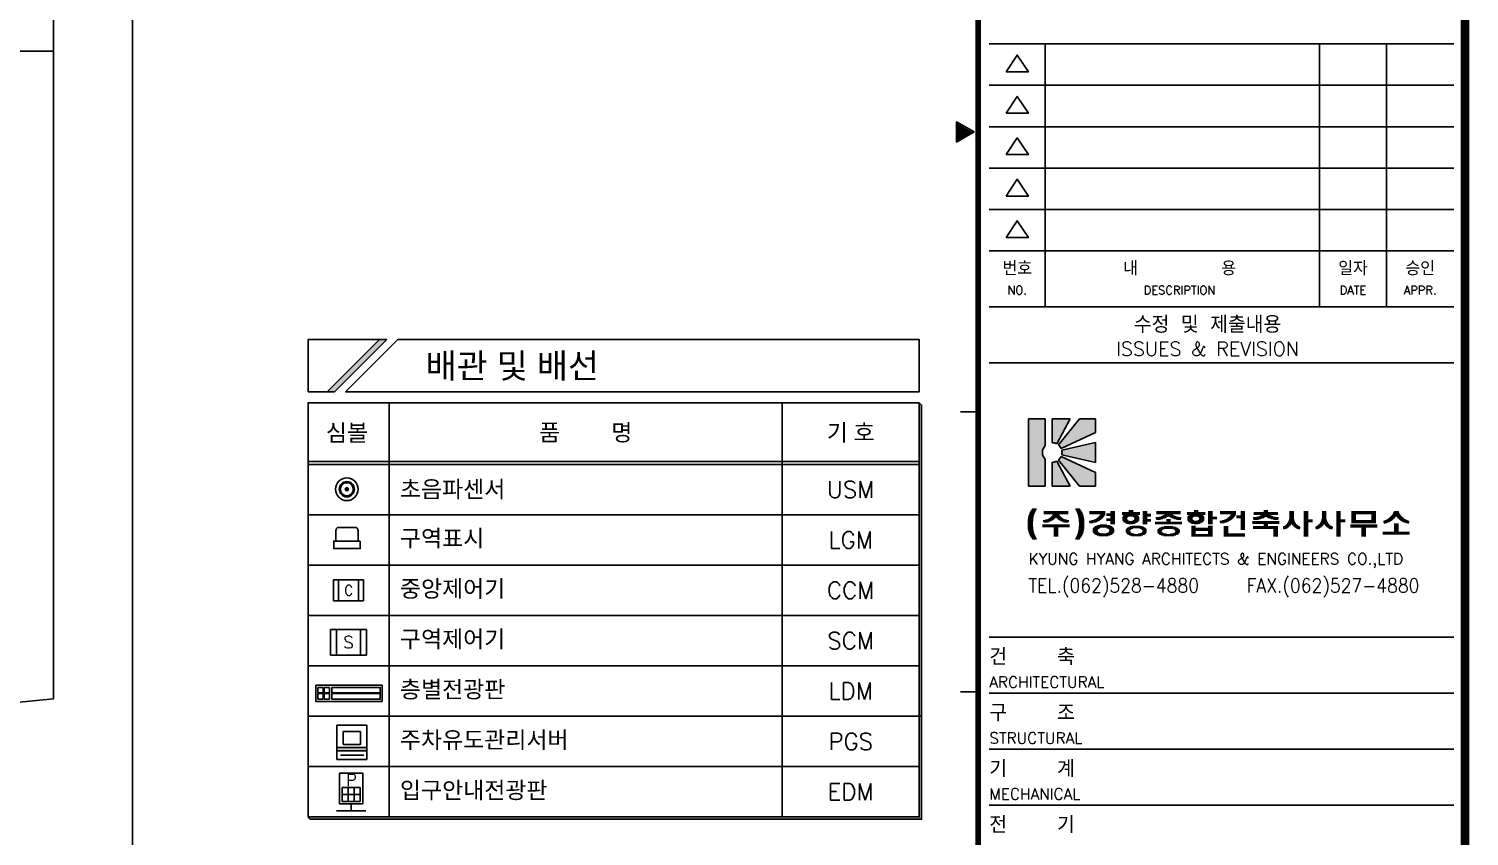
# Model space of a CAD drawing. Header units: millimetres. Extents: x 116443 to 620443, y -399357 to -63957.
# Drawn here: x 452074 to 606493, y -310879 to -224350 of the extents above; entities that cross this region are included whole.
import ezdxf
from ezdxf.enums import TextEntityAlignment as Align

# ---------------------------------------------------------------- set-up
doc = ezdxf.new("R2010")
doc.units = ezdxf.units.MM
doc.header["$LTSCALE"] = 600
for name, color, linetype in [('2-주차안내등', 2, 'Continuous'), ('FORM', 7, 'Continuous'), ('text', 7, 'Continuous'), ('z', 8, 'Continuous'), ('유도관제-TEXT', 7, 'Continuous'), ('유도관제-공간표시등', 2, 'Continuous'), ('유도관제-구역제어장치', 2, 'Continuous'), ('주차-TEXT', 7, 'Continuous')]:
    doc.layers.add(name, color=color, linetype=linetype)
doc.styles.add('GHS', font='romans.shx', dxfattribs={"bigfont": 'ghs.shx'})
doc.styles.add('HGTXT', font='romans.shx', dxfattribs={"bigfont": 'whgtxt.shx'})
doc.styles.add('HSH', font='romans', dxfattribs={"bigfont": 'HTXT.SHX'})
doc.styles.add('굴림', font='')
doc.styles.add('맑은고딕', font='')
doc.styles.get('굴림').set_extended_font_data('Gulim', bold=True)
doc.styles.get('맑은고딕').set_extended_font_data('Malgun Gothic')

# ---------------------------------------------------------------- blocks, each defined once
blk = doc.blocks.new('*X1')
at = {"color": 0}
for p, q in [((652.49, 195.6), (653.26, 195.6)), ((652.56, 195.7), (653.31, 195.7)), ((652.64, 195.8), (653.38, 195.8)), ((652.73, 195.9), (653.45, 195.9)), ((660.4, 195.9), (661.11, 195.9)), ((660.47, 195.8), (661.2, 195.8)), ((660.53, 195.7), (661.28, 195.7)), ((660.58, 195.6), (661.35, 195.6)), ((669.95, 195.6), (670.7, 195.6)), ((681.58, 195.6), (682.33, 195.6)), ((694.05, 195.6), (694.8, 195.6)), ((651.86, 193.4), (652.8, 193.4)), ((651.86, 193.3), (652.8, 193.3)), ((651.86, 193.2), (652.8, 193.2)), ((651.86, 193.1), (652.8, 193.1)), ((651.87, 193.6), (652.8, 193.6)), ((651.87, 193.5), (652.8, 193.5)), ((651.88, 193.7), (652.81, 193.7)), ((651.89, 193.8), (652.81, 193.8)), ((651.9, 193.9), (652.82, 193.9)), ((651.91, 194), (652.83, 194)), ((651.93, 194.1), (652.84, 194.1)), ((651.95, 194.2), (652.85, 194.2)), ((651.96, 194.3), (652.86, 194.3)), ((651.98, 194.4), (652.87, 194.4)), ((652.01, 194.5), (652.89, 194.5)), ((652.03, 194.6), (652.91, 194.6)), ((652.06, 194.7), (652.93, 194.7)), ((652.1, 194.8), (652.96, 194.8)), ((652.13, 194.9), (652.99, 194.9)), ((652.17, 195), (653.02, 195)), ((652.22, 195.1), (653.05, 195.1)), ((652.27, 195.2), (653.09, 195.2)), ((652.32, 195.3), (653.13, 195.3)), ((652.37, 195.4), (653.17, 195.4)), ((652.43, 195.5), (653.21, 195.5)), ((654.65, 193.8), (655.94, 193.8)), ((654.69, 193.7), (655.69, 193.7)), ((654.74, 193.6), (655.34, 193.6)), ((654.77, 195.4), (659.08, 195.4)), ((654.77, 195.3), (659.08, 195.3)), ((654.77, 195.2), (659.08, 195.2)), ((654.77, 195.1), (659.08, 195.1)), ((655.07, 193.9), (656.14, 193.9)), ((655.4, 194), (656.31, 194)), ((655.61, 194.1), (656.46, 194.1)), ((655.78, 194.2), (656.59, 194.2)), ((655.91, 194.3), (656.7, 194.3)), ((656.03, 194.4), (656.81, 194.4)), ((656.13, 194.5), (656.91, 194.5)), ((656.21, 194.6), (657.63, 194.6)), ((656.29, 194.7), (657.55, 194.7)), ((656.36, 194.8), (657.49, 194.8)), ((656.41, 194.9), (657.43, 194.9)), ((656.47, 195), (657.38, 195)), ((656.94, 194.5), (657.72, 194.5)), ((657.03, 194.4), (657.81, 194.4)), ((657.14, 194.3), (657.93, 194.3)), ((657.26, 194.2), (658.07, 194.2)), ((657.39, 194.1), (658.23, 194.1)), ((657.54, 194), (658.44, 194)), ((657.7, 193.9), (658.78, 193.9)), ((657.91, 193.8), (659.19, 193.8)), ((658.15, 193.7), (659.15, 193.7)), ((658.51, 193.6), (659.11, 193.6)), ((660.63, 195.5), (661.42, 195.5)), ((660.67, 195.4), (661.47, 195.4)), ((660.72, 195.3), (661.53, 195.3)), ((660.76, 195.2), (661.58, 195.2)), ((660.79, 195.1), (661.63, 195.1)), ((660.83, 195), (661.67, 195)), ((660.86, 194.9), (661.71, 194.9)), ((660.89, 194.8), (661.75, 194.8)), ((660.91, 194.7), (661.78, 194.7)), ((660.94, 194.6), (661.81, 194.6)), ((660.96, 194.5), (661.84, 194.5)), ((660.97, 194.4), (661.86, 194.4)), ((660.98, 194.3), (661.88, 194.3)), ((661, 194.2), (661.9, 194.2)), ((661.01, 194.1), (661.92, 194.1)), ((661.02, 194), (661.93, 194)), ((661.02, 193.9), (661.94, 193.9)), ((661.03, 193.8), (661.95, 193.8)), ((661.04, 193.7), (661.96, 193.7)), ((661.04, 193.6), (661.97, 193.6)), ((661.04, 193.5), (661.98, 193.5)), ((661.05, 193.4), (661.98, 193.4)), ((661.05, 193.3), (661.98, 193.3)), ((661.05, 193.2), (661.98, 193.2)), ((661.05, 193.1), (661.98, 193.1)), ((662.85, 193.7), (664.24, 193.7)), ((662.88, 193.6), (663.97, 193.6)), ((662.9, 193.5), (663.59, 193.5)), ((662.92, 195.4), (665.69, 195.4)), ((662.92, 195.3), (665.69, 195.3)), ((662.92, 195.2), (665.69, 195.2)), ((662.92, 195.1), (665.69, 195.1)), ((663.27, 193.8), (664.45, 193.8)), ((663.66, 193.9), (664.63, 193.9)), ((663.91, 194), (664.78, 194)), ((664.09, 194.1), (664.92, 194.1)), ((664.25, 194.2), (665.04, 194.2)), ((664.38, 194.3), (665.16, 194.3)), ((664.5, 194.4), (665.26, 194.4)), ((664.6, 194.5), (665.35, 194.5)), ((664.69, 194.6), (665.44, 194.6)), ((664.77, 194.7), (665.52, 194.7)), ((664.85, 194.8), (665.6, 194.8)), ((664.91, 194.9), (665.66, 194.9)), ((664.94, 195), (665.69, 195)), ((665.92, 195), (667.42, 195)), ((665.92, 194.9), (667.42, 194.9)), ((665.92, 194.8), (667.42, 194.8)), ((665.92, 194.1), (667.42, 194.1)), ((665.92, 194), (667.42, 194)), ((665.92, 193.9), (667.42, 193.9)), ((666.67, 195.4), (667.42, 195.4)), ((666.67, 195.3), (667.42, 195.3)), ((666.67, 195.2), (667.42, 195.2)), ((666.67, 195.1), (667.42, 195.1)), ((666.67, 194.7), (667.42, 194.7)), ((666.67, 194.6), (667.42, 194.6)), ((666.67, 194.5), (667.42, 194.5)), ((666.67, 194.4), (667.42, 194.4)), ((666.67, 194.3), (667.42, 194.3)), ((666.67, 194.2), (667.42, 194.2)), ((666.67, 193.8), (667.42, 193.8)), ((666.67, 193.7), (667.42, 193.7)), ((666.67, 193.6), (667.42, 193.6)), ((666.67, 193.5), (667.42, 193.5)), ((666.67, 193.4), (667.42, 193.4)), ((666.67, 193.3), (667.42, 193.3)), ((668.73, 195.2), (671.92, 195.2)), ((668.73, 195.1), (671.92, 195.1)), ((668.73, 195), (671.92, 195)), ((668.78, 194.2), (669.58, 194.2)), ((668.79, 194.3), (669.59, 194.3)), ((668.79, 194.1), (669.59, 194.1)), ((668.81, 194.4), (669.64, 194.4)), ((668.81, 194), (669.62, 194)), ((668.85, 193.9), (669.7, 193.9)), ((668.86, 194.5), (669.73, 194.5)), ((668.92, 193.8), (669.83, 193.8)), ((668.95, 194.6), (669.87, 194.6)), ((669.02, 193.7), (670.07, 193.7)), ((669.05, 194.7), (671.51, 194.7)), ((669.14, 193.6), (671.4, 193.6)), ((669.21, 194.8), (671.35, 194.8)), ((669.31, 193.5), (671.23, 193.5)), ((669.4, 194.9), (671.16, 194.9)), ((669.53, 193.4), (671.01, 193.4)), ((669.95, 195.5), (670.7, 195.5)), ((669.95, 195.4), (670.7, 195.4)), ((669.95, 195.3), (670.7, 195.3)), ((669.95, 193.3), (670.61, 193.3)), ((670.49, 193.7), (671.54, 193.7)), ((670.69, 194.6), (671.62, 194.6)), ((670.73, 193.8), (671.64, 193.8)), ((670.83, 194.5), (671.7, 194.5)), ((670.86, 193.9), (671.71, 193.9)), ((670.92, 194.4), (671.75, 194.4)), ((670.94, 194), (671.76, 194)), ((670.97, 194.3), (671.78, 194.3)), ((670.98, 194.1), (671.78, 194.1)), ((670.99, 194.2), (671.79, 194.2)), ((672.44, 195.4), (673.19, 195.4)), ((672.44, 195.3), (673.19, 195.3)), ((672.44, 195.2), (673.19, 195.2)), ((672.44, 195.1), (673.19, 195.1)), ((672.44, 195), (673.19, 195)), ((672.44, 194.9), (673.89, 194.9)), ((672.44, 194.8), (673.89, 194.8)), ((672.44, 194.7), (673.89, 194.7)), ((672.44, 194.6), (673.19, 194.6)), ((672.44, 194.5), (673.19, 194.5)), ((672.44, 194.4), (673.19, 194.4)), ((672.44, 194.3), (673.19, 194.3)), ((672.44, 194.2), (673.19, 194.2)), ((672.44, 194.1), (673.19, 194.1)), ((672.44, 194), (673.89, 194)), ((672.44, 193.9), (673.89, 193.9)), ((672.44, 193.8), (673.89, 193.8)), ((672.44, 193.7), (673.19, 193.7)), ((672.44, 193.6), (673.19, 193.6)), ((672.44, 193.5), (673.19, 193.5)), ((672.44, 193.4), (673.19, 193.4)), ((672.44, 193.3), (673.19, 193.3)), ((674.64, 193.5), (679.42, 193.5)), ((674.64, 193.4), (679.42, 193.4)), ((674.64, 193.3), (679.42, 193.3)), ((674.77, 194.3), (676.3, 194.3)), ((674.81, 194.2), (676.02, 194.2)), ((674.85, 194.1), (675.61, 194.1)), ((674.88, 195.4), (679.19, 195.4)), ((674.88, 195.3), (679.19, 195.3)), ((674.88, 195.2), (679.19, 195.2)), ((674.88, 195.1), (679.19, 195.1)), ((675.3, 194.4), (676.52, 194.4)), ((675.69, 194.5), (676.71, 194.5)), ((675.94, 194.6), (676.88, 194.6)), ((676.13, 194.7), (677.03, 194.7)), ((676.28, 194.8), (677.78, 194.8)), ((676.41, 194.9), (677.65, 194.9)), ((676.53, 195), (677.53, 195)), ((676.66, 194), (677.41, 194)), ((676.66, 193.9), (677.41, 193.9)), ((676.66, 193.8), (677.41, 193.8)), ((676.66, 193.7), (677.41, 193.7)), ((676.66, 193.6), (677.41, 193.6)), ((677.04, 194.7), (677.94, 194.7)), ((677.18, 194.6), (678.12, 194.6)), ((677.35, 194.5), (678.37, 194.5)), ((677.54, 194.4), (678.76, 194.4)), ((677.76, 194.3), (679.3, 194.3)), ((678.04, 194.2), (679.25, 194.2)), ((678.46, 194.1), (679.21, 194.1)), ((680.36, 195.2), (683.55, 195.2)), ((680.36, 195.1), (683.55, 195.1)), ((680.36, 195), (683.55, 195)), ((680.41, 194.3), (681.26, 194.3)), ((680.41, 194.2), (681.25, 194.2)), ((680.41, 194.1), (681.26, 194.1)), ((680.43, 194), (681.3, 194)), ((680.44, 194.4), (681.31, 194.4)), ((680.48, 193.9), (681.38, 193.9)), ((680.49, 194.5), (681.41, 194.5)), ((680.55, 193.8), (681.54, 193.8)), ((680.57, 194.6), (681.6, 194.6)), ((680.64, 193.7), (683.16, 193.7)), ((680.68, 194.7), (683.13, 194.7)), ((680.76, 193.6), (683.02, 193.6)), ((680.83, 194.8), (682.98, 194.8)), ((680.93, 193.5), (682.85, 193.5)), ((681.02, 194.9), (682.79, 194.9)), ((681.16, 193.4), (682.63, 193.4)), ((681.58, 195.5), (682.33, 195.5)), ((681.58, 195.4), (682.33, 195.4)), ((681.58, 195.3), (682.33, 195.3)), ((681.58, 193.3), (682.24, 193.3)), ((682.22, 194.6), (683.24, 194.6)), ((682.28, 193.8), (683.26, 193.8)), ((682.4, 194.5), (683.32, 194.5)), ((682.43, 193.9), (683.34, 193.9)), ((682.5, 194.4), (683.37, 194.4)), ((682.52, 194), (683.38, 194)), ((682.55, 194.3), (683.4, 194.3)), ((682.56, 194.1), (683.41, 194.1)), ((682.57, 194.2), (683.42, 194.2)), ((684.11, 195.4), (684.86, 195.4)), ((684.11, 195.3), (684.86, 195.3)), ((684.11, 195.2), (684.86, 195.2)), ((684.11, 195.1), (684.86, 195.1)), ((684.11, 195), (684.86, 195)), ((684.11, 194.9), (684.86, 194.9)), ((684.11, 194.8), (684.86, 194.8)), ((684.11, 194.7), (684.86, 194.7)), ((684.11, 194.6), (684.86, 194.6)), ((684.11, 194.5), (684.86, 194.5)), ((684.11, 194.4), (685.66, 194.4)), ((684.11, 194.3), (685.66, 194.3)), ((684.11, 194.2), (685.66, 194.2)), ((684.11, 194.1), (684.86, 194.1)), ((684.11, 194), (684.86, 194)), ((684.11, 193.9), (684.86, 193.9)), ((684.11, 193.8), (684.86, 193.8)), ((684.11, 193.7), (684.86, 193.7)), ((684.11, 193.6), (684.86, 193.6)), ((684.11, 193.5), (684.86, 193.5)), ((684.11, 193.4), (684.86, 193.4)), ((684.11, 193.3), (684.86, 193.3)), ((686.2, 193.7), (687.59, 193.7)), ((686.24, 193.6), (687.33, 193.6)), ((686.27, 195.4), (689.03, 195.4)), ((686.27, 195.3), (689.03, 195.3)), ((686.27, 195.2), (689.03, 195.2)), ((686.27, 195.1), (689.03, 195.1)), ((686.29, 193.5), (686.95, 193.5)), ((686.62, 193.8), (687.8, 193.8)), ((687.01, 193.9), (687.98, 193.9)), ((687.25, 194), (688.13, 194)), ((687.44, 194.1), (688.27, 194.1)), ((687.59, 194.2), (688.4, 194.2)), ((687.73, 194.3), (688.51, 194.3)), ((687.84, 194.4), (688.61, 194.4)), ((687.95, 194.5), (688.7, 194.5)), ((688.04, 194.6), (688.79, 194.6)), ((688.12, 194.7), (688.87, 194.7)), ((688.19, 194.8), (688.94, 194.8)), ((688.26, 194.9), (689.01, 194.9)), ((688.28, 195), (689.03, 195)), ((689.17, 194.6), (690.67, 194.6)), ((689.17, 194.5), (690.67, 194.5)), ((689.17, 194.4), (690.67, 194.4)), ((689.92, 195.4), (690.67, 195.4)), ((689.92, 195.3), (690.67, 195.3)), ((689.92, 195.2), (690.67, 195.2)), ((689.92, 195.1), (690.67, 195.1)), ((689.92, 195), (690.67, 195)), ((689.92, 194.9), (690.67, 194.9)), ((689.92, 194.8), (690.67, 194.8)), ((689.92, 194.7), (690.67, 194.7)), ((689.92, 194.3), (690.67, 194.3)), ((689.92, 194.2), (690.67, 194.2)), ((689.92, 194.1), (690.67, 194.1)), ((689.92, 194), (690.67, 194)), ((689.92, 193.9), (690.67, 193.9)), ((689.92, 193.8), (690.67, 193.8)), ((689.92, 193.7), (690.67, 193.7)), ((689.92, 193.6), (690.67, 193.6)), ((689.92, 193.5), (690.67, 193.5)), ((689.92, 193.4), (690.67, 193.4)), ((689.92, 193.3), (690.67, 193.3)), ((689.92, 193.2), (690.67, 193.2)), ((689.92, 193.1), (690.67, 193.1)), ((692.03, 193.6), (696.81, 193.6)), ((692.03, 193.5), (696.81, 193.5)), ((692.03, 193.4), (696.81, 193.4)), ((692.16, 194.3), (693.8, 194.3)), ((692.2, 194.2), (693.51, 194.2)), ((692.24, 194.1), (693.08, 194.1)), ((692.27, 195.2), (696.58, 195.2)), ((692.27, 195.1), (696.58, 195.1)), ((692.27, 195), (696.58, 195)), ((692.73, 194.4), (694.03, 194.4)), ((693.16, 194.5), (694.23, 194.5)), ((693.42, 194.6), (694.41, 194.6)), ((693.63, 194.7), (695.21, 194.7)), ((693.8, 194.8), (695.04, 194.8)), ((693.95, 194.9), (694.89, 194.9)), ((694.05, 195.5), (694.8, 195.5)), ((694.05, 195.4), (694.8, 195.4)), ((694.05, 195.3), (694.8, 195.3)), ((694.05, 193.3), (694.8, 193.3)), ((694.05, 193.2), (694.8, 193.2)), ((694.05, 193.1), (694.8, 193.1)), ((694.44, 194.6), (695.42, 194.6)), ((694.61, 194.5), (695.69, 194.5)), ((694.81, 194.4), (696.12, 194.4)), ((695.05, 194.3), (696.69, 194.3)), ((695.34, 194.2), (696.64, 194.2)), ((695.77, 194.1), (696.6, 194.1)), ((698.14, 193.1), (698.83, 193.1)), ((698.23, 193.2), (698.91, 193.2)), ((698.3, 193.3), (698.99, 193.3)), ((698.37, 193.4), (699.66, 193.4)), ((698.42, 193.5), (699.61, 193.5)), ((698.47, 193.6), (699.56, 193.6)), ((698.52, 193.7), (699.52, 193.7)), ((698.55, 193.8), (699.48, 193.8)), ((698.58, 193.9), (699.45, 193.9)), ((698.6, 194), (699.43, 194)), ((698.62, 194.1), (699.41, 194.1)), ((698.63, 194.2), (699.4, 194.2)), ((698.64, 195.4), (699.39, 195.4)), ((698.64, 195.3), (699.39, 195.3)), ((698.64, 195.2), (699.39, 195.2)), ((698.64, 195.1), (699.39, 195.1)), ((698.64, 195), (699.39, 195)), ((698.64, 194.9), (699.39, 194.9)), ((698.64, 194.8), (699.39, 194.8)), ((698.64, 194.7), (699.39, 194.7)), ((698.64, 194.6), (699.39, 194.6)), ((698.64, 194.5), (699.39, 194.5)), ((698.64, 194.4), (699.39, 194.4)), ((698.64, 194.3), (699.39, 194.3)), ((699.04, 193.3), (699.73, 193.3)), ((699.12, 193.2), (699.8, 193.2)), ((699.2, 193.1), (699.89, 193.1)), ((701.22, 195.4), (701.97, 195.4)), ((701.22, 195.3), (701.97, 195.3)), ((701.22, 195.2), (701.97, 195.2)), ((701.22, 195.1), (701.97, 195.1)), ((701.22, 195), (701.97, 195)), ((701.22, 194.9), (701.97, 194.9)), ((701.22, 194.8), (701.97, 194.8)), ((701.22, 194.7), (701.97, 194.7)), ((701.22, 194.6), (701.97, 194.6)), ((701.22, 194.5), (701.97, 194.5)), ((701.22, 194.4), (701.97, 194.4)), ((701.22, 194.3), (701.97, 194.3)), ((701.22, 194.2), (701.97, 194.2)), ((701.22, 194.1), (701.97, 194.1)), ((701.22, 194), (701.97, 194)), ((701.22, 193.9), (702.77, 193.9)), ((701.22, 193.8), (702.77, 193.8)), ((701.22, 193.7), (702.77, 193.7)), ((701.22, 193.6), (701.97, 193.6)), ((701.22, 193.5), (701.97, 193.5)), ((701.22, 193.4), (701.97, 193.4)), ((701.22, 193.3), (701.97, 193.3)), ((701.22, 193.2), (701.97, 193.2)), ((701.22, 193.1), (701.97, 193.1)), ((703.95, 193.1), (704.65, 193.1)), ((704.04, 193.2), (704.73, 193.2)), ((704.11, 193.3), (704.8, 193.3)), ((704.18, 193.4), (705.48, 193.4)), ((704.24, 193.5), (705.42, 193.5)), ((704.29, 193.6), (705.37, 193.6)), ((704.33, 193.7), (705.33, 193.7)), ((704.36, 193.8), (705.29, 193.8)), ((704.39, 193.9), (705.26, 193.9)), ((704.42, 194), (705.24, 194)), ((704.43, 194.1), (705.22, 194.1)), ((704.45, 195.4), (705.2, 195.4)), ((704.45, 195.3), (705.2, 195.3)), ((704.45, 195.2), (705.2, 195.2)), ((704.45, 195.1), (705.2, 195.1)), ((704.45, 195), (705.2, 195)), ((704.45, 194.9), (705.2, 194.9)), ((704.45, 194.8), (705.2, 194.8)), ((704.45, 194.7), (705.2, 194.7)), ((704.45, 194.6), (705.2, 194.6)), ((704.45, 194.5), (705.2, 194.5)), ((704.45, 194.4), (705.2, 194.4)), ((704.45, 194.3), (705.2, 194.3)), ((704.45, 194.2), (705.21, 194.2)), ((704.86, 193.3), (705.54, 193.3)), ((704.93, 193.2), (705.62, 193.2)), ((705.01, 193.1), (705.7, 193.1)), ((707.03, 195.4), (707.78, 195.4)), ((707.03, 195.3), (707.78, 195.3)), ((707.03, 195.2), (707.78, 195.2)), ((707.03, 195.1), (707.78, 195.1)), ((707.03, 195), (707.78, 195)), ((707.03, 194.9), (707.78, 194.9)), ((707.03, 194.8), (707.78, 194.8)), ((707.03, 194.7), (707.78, 194.7)), ((707.03, 194.6), (707.78, 194.6)), ((707.03, 194.5), (707.78, 194.5)), ((707.03, 194.4), (707.78, 194.4)), ((707.03, 194.3), (707.78, 194.3)), ((707.03, 194.2), (707.78, 194.2)), ((707.03, 194.1), (707.78, 194.1)), ((707.03, 194), (707.78, 194)), ((707.03, 193.9), (708.58, 193.9)), ((707.03, 193.8), (708.58, 193.8)), ((707.03, 193.7), (708.58, 193.7)), ((707.03, 193.6), (707.78, 193.6)), ((707.03, 193.5), (707.78, 193.5)), ((707.03, 193.4), (707.78, 193.4)), ((707.03, 193.3), (707.78, 193.3)), ((707.03, 193.2), (707.78, 193.2)), ((707.03, 193.1), (707.78, 193.1)), ((709.75, 195.4), (714.06, 195.4)), ((709.75, 195.3), (714.06, 195.3)), ((709.75, 195.2), (714.06, 195.2)), ((709.75, 195.1), (714.06, 195.1)), ((709.75, 195), (710.5, 195)), ((709.75, 194.9), (710.5, 194.9)), ((709.75, 194.8), (710.5, 194.8)), ((709.75, 194.7), (710.5, 194.7)), ((709.75, 194.6), (710.5, 194.6)), ((709.75, 194.5), (710.5, 194.5)), ((709.75, 194.4), (710.5, 194.4)), ((709.75, 194.3), (710.5, 194.3)), ((709.75, 194.2), (710.5, 194.2)), ((709.75, 194.1), (710.5, 194.1)), ((709.75, 194), (710.5, 194)), ((709.75, 193.9), (710.5, 193.9)), ((709.75, 193.8), (714.06, 193.8)), ((709.75, 193.7), (714.06, 193.7)), ((709.75, 193.6), (714.06, 193.6)), ((709.75, 193.5), (714.06, 193.5)), ((713.31, 195), (714.06, 195)), ((713.31, 194.9), (714.06, 194.9)), ((713.31, 194.8), (714.06, 194.8)), ((713.31, 194.7), (714.06, 194.7)), ((713.31, 194.6), (714.06, 194.6)), ((713.31, 194.5), (714.06, 194.5)), ((713.31, 194.4), (714.06, 194.4)), ((713.31, 194.3), (714.06, 194.3)), ((713.31, 194.2), (714.06, 194.2)), ((713.31, 194.1), (714.06, 194.1)), ((713.31, 194), (714.06, 194)), ((713.31, 193.9), (714.06, 193.9)), ((715.43, 193.7), (716.52, 193.7)), ((715.47, 193.6), (716.3, 193.6)), ((715.52, 193.5), (716.03, 193.5)), ((715.56, 193.4), (715.62, 193.4)), ((715.7, 193.8), (716.7, 193.8)), ((715.95, 193.9), (716.86, 193.9)), ((716.14, 194), (717, 194)), ((716.3, 194.1), (717.12, 194.1)), ((716.44, 194.2), (717.24, 194.2)), ((716.57, 194.3), (717.34, 194.3)), ((716.68, 194.4), (717.44, 194.4)), ((716.77, 194.5), (717.53, 194.5)), ((716.86, 194.6), (717.61, 194.6)), ((716.94, 194.7), (717.68, 194.7)), ((717.02, 194.8), (718.42, 194.8)), ((717.08, 194.9), (718.36, 194.9)), ((717.14, 195), (718.3, 195)), ((717.19, 195.1), (718.24, 195.1)), ((717.24, 195.2), (718.19, 195.2)), ((717.29, 195.3), (718.15, 195.3)), ((717.33, 195.4), (718.11, 195.4)), ((717.34, 193.2), (718.09, 193.2)), ((717.34, 193.1), (718.09, 193.1)), ((717.75, 194.7), (718.49, 194.7)), ((717.83, 194.6), (718.57, 194.6)), ((717.91, 194.5), (718.66, 194.5)), ((718, 194.4), (718.76, 194.4)), ((718.09, 194.3), (718.87, 194.3)), ((718.2, 194.2), (718.99, 194.2)), ((718.31, 194.1), (719.13, 194.1)), ((718.44, 194), (719.29, 194)), ((718.58, 193.9), (719.49, 193.9)), ((718.74, 193.8), (719.73, 193.8)), ((718.92, 193.7), (720.01, 193.7)), ((719.14, 193.6), (719.96, 193.6)), ((719.41, 193.5), (719.92, 193.5)), ((719.82, 193.4), (719.88, 193.4)), ((651.87, 193), (652.8, 193)), ((651.87, 192.9), (652.8, 192.9)), ((651.88, 192.8), (652.81, 192.8)), ((651.89, 192.7), (652.81, 192.7)), ((651.9, 192.6), (652.82, 192.6)), ((651.91, 192.5), (652.83, 192.5)), ((651.93, 192.4), (652.84, 192.4)), ((651.95, 192.3), (652.85, 192.3)), ((651.96, 192.2), (652.86, 192.2)), ((651.98, 192.1), (652.87, 192.1)), ((652.01, 192), (652.89, 192)), ((652.03, 191.9), (652.91, 191.9)), ((652.06, 191.8), (652.93, 191.8)), ((652.1, 191.7), (652.96, 191.7)), ((652.13, 191.6), (652.99, 191.6)), ((652.17, 191.5), (653.02, 191.5)), ((652.22, 191.4), (653.05, 191.4)), ((652.27, 191.3), (653.09, 191.3)), ((652.32, 191.2), (653.13, 191.2)), ((652.37, 191.1), (653.17, 191.1)), ((652.43, 191), (653.21, 191)), ((652.49, 190.9), (653.26, 190.9)), ((652.56, 190.8), (653.31, 190.8)), ((652.64, 190.7), (653.38, 190.7)), ((652.73, 190.6), (653.45, 190.6)), ((654.53, 193), (659.31, 193)), ((654.53, 192.9), (659.31, 192.9)), ((654.53, 192.8), (659.31, 192.8)), ((656.55, 192.7), (657.3, 192.7)), ((656.55, 192.6), (657.3, 192.6)), ((656.55, 192.5), (657.3, 192.5)), ((656.55, 192.4), (657.3, 192.4)), ((656.55, 192.3), (657.3, 192.3)), ((656.55, 192.2), (657.3, 192.2)), ((656.55, 192.1), (657.3, 192.1)), ((656.55, 192), (657.3, 192)), ((656.55, 191.9), (657.3, 191.9)), ((656.55, 191.8), (657.3, 191.8)), ((656.55, 191.7), (657.3, 191.7)), ((656.55, 191.6), (657.3, 191.6)), ((656.55, 191.5), (657.3, 191.5)), ((656.55, 191.4), (657.3, 191.4)), ((656.55, 191.3), (657.3, 191.3)), ((656.55, 191.2), (657.3, 191.2)), ((656.55, 191.1), (657.3, 191.1)), ((660.4, 190.6), (661.11, 190.6)), ((660.47, 190.7), (661.2, 190.7)), ((660.53, 190.8), (661.28, 190.8)), ((660.58, 190.9), (661.35, 190.9)), ((660.63, 191), (661.42, 191)), ((660.67, 191.1), (661.47, 191.1)), ((660.72, 191.2), (661.53, 191.2)), ((660.76, 191.3), (661.58, 191.3)), ((660.79, 191.4), (661.63, 191.4)), ((660.83, 191.5), (661.67, 191.5)), ((660.86, 191.6), (661.71, 191.6)), ((660.89, 191.7), (661.75, 191.7)), ((660.91, 191.8), (661.78, 191.8)), ((660.94, 191.9), (661.81, 191.9)), ((660.96, 192), (661.84, 192)), ((660.97, 192.1), (661.86, 192.1)), ((660.98, 192.2), (661.88, 192.2)), ((661, 192.3), (661.9, 192.3)), ((661.01, 192.4), (661.92, 192.4)), ((661.02, 192.6), (661.94, 192.6)), ((661.02, 192.5), (661.93, 192.5)), ((661.03, 192.7), (661.95, 192.7)), ((661.04, 193), (661.98, 193)), ((661.04, 192.9), (661.97, 192.9)), ((661.04, 192.8), (661.96, 192.8)), ((663.49, 192.1), (664.29, 192.1)), ((663.5, 192.2), (664.31, 192.2)), ((663.5, 192), (664.29, 192)), ((663.52, 191.9), (664.32, 191.9)), ((663.53, 192.3), (664.37, 192.3)), ((663.56, 191.8), (664.37, 191.8)), ((663.59, 192.4), (664.46, 192.4)), ((663.63, 191.7), (664.47, 191.7)), ((663.67, 192.5), (664.61, 192.5)), ((663.72, 191.6), (664.63, 191.6)), ((663.77, 192.6), (664.84, 192.6)), ((663.84, 191.5), (664.87, 191.5)), ((663.9, 192.7), (666.91, 192.7)), ((664, 191.4), (666.81, 191.4)), ((664.09, 192.8), (666.73, 192.8)), ((664.22, 191.3), (666.59, 191.3)), ((664.34, 192.9), (666.47, 192.9)), ((664.55, 191.2), (666.26, 191.2)), ((664.78, 193), (666.03, 193)), ((665.95, 191.5), (666.97, 191.5)), ((665.97, 192.6), (667.04, 192.6)), ((666.19, 191.6), (667.09, 191.6)), ((666.2, 192.5), (667.15, 192.5)), ((666.34, 191.7), (667.18, 191.7)), ((666.35, 192.4), (667.23, 192.4)), ((666.44, 191.8), (667.25, 191.8)), ((666.45, 192.3), (667.28, 192.3)), ((666.49, 191.9), (667.29, 191.9)), ((666.5, 192.2), (667.31, 192.2)), ((666.52, 192.1), (667.32, 192.1)), ((666.52, 192), (667.32, 192)), ((669.41, 192), (670.11, 192)), ((669.41, 191.9), (670.12, 191.9)), ((669.42, 192.1), (670.12, 192.1)), ((669.44, 191.8), (670.15, 191.8)), ((669.46, 192.2), (670.17, 192.2)), ((669.5, 191.7), (670.23, 191.7)), ((669.52, 192.3), (670.27, 192.3)), ((669.58, 191.6), (670.36, 191.6)), ((669.62, 192.4), (670.41, 192.4)), ((669.7, 191.5), (670.55, 191.5)), ((669.74, 192.5), (670.63, 192.5)), ((669.86, 191.4), (670.91, 191.4)), ((669.92, 192.6), (672.61, 192.6)), ((670.08, 191.3), (672.45, 191.3)), ((670.17, 192.7), (672.37, 192.7)), ((670.41, 191.2), (672.12, 191.2)), ((670.57, 192.8), (671.96, 192.8)), ((671.62, 191.4), (672.67, 191.4)), ((671.9, 192.5), (672.79, 192.5)), ((671.98, 191.5), (672.83, 191.5)), ((672.12, 192.4), (672.91, 192.4)), ((672.17, 191.6), (672.95, 191.6)), ((672.27, 192.3), (673.01, 192.3)), ((672.3, 191.7), (673.03, 191.7)), ((672.36, 192.2), (673.07, 192.2)), ((672.38, 191.8), (673.09, 191.8)), ((672.41, 192.1), (673.11, 192.1)), ((672.42, 192), (673.12, 192)), ((672.42, 191.9), (673.12, 191.9)), ((675.03, 192), (675.72, 192)), ((675.03, 191.9), (675.71, 191.9)), ((675.05, 191.8), (675.76, 191.8)), ((675.06, 192.1), (675.79, 192.1)), ((675.11, 191.7), (675.86, 191.7)), ((675.14, 192.2), (675.89, 192.2)), ((675.21, 191.6), (675.99, 191.6)), ((675.24, 192.3), (676.03, 192.3)), ((675.33, 191.5), (676.18, 191.5)), ((675.37, 192.4), (676.26, 192.4)), ((675.48, 191.4), (676.66, 191.4)), ((675.53, 192.5), (678.54, 192.5)), ((675.7, 191.3), (678.36, 191.3)), ((675.78, 192.6), (678.28, 192.6)), ((676.11, 191.2), (677.96, 191.2)), ((676.26, 192.7), (677.8, 192.7)), ((677.4, 191.4), (678.58, 191.4)), ((677.8, 192.4), (678.7, 192.4)), ((677.88, 191.5), (678.73, 191.5)), ((678.03, 192.3), (678.82, 192.3)), ((678.07, 191.6), (678.85, 191.6)), ((678.17, 192.2), (678.93, 192.2)), ((678.2, 191.7), (678.95, 191.7)), ((678.28, 192.1), (679, 192.1)), ((678.3, 191.8), (679.01, 191.8)), ((678.34, 192), (679.03, 192)), ((678.35, 191.9), (679.03, 191.9)), ((681.11, 192.8), (681.86, 192.8)), ((681.11, 192.7), (681.86, 192.7)), ((681.11, 192.6), (681.86, 192.6)), ((681.11, 192.5), (681.86, 192.5)), ((681.11, 192.4), (684.86, 192.4)), ((681.11, 192.3), (684.86, 192.3)), ((681.11, 192.2), (684.86, 192.2)), ((681.11, 192.1), (684.86, 192.1)), ((681.11, 192), (681.86, 192)), ((681.11, 191.9), (681.86, 191.9)), ((681.11, 191.8), (681.86, 191.8)), ((681.11, 191.7), (681.86, 191.7)), ((681.11, 191.6), (681.86, 191.6)), ((681.11, 191.5), (681.86, 191.5)), ((681.11, 191.4), (681.86, 191.4)), ((681.11, 191.3), (684.86, 191.3)), ((681.11, 191.2), (684.86, 191.2)), ((681.11, 191.1), (684.86, 191.1)), ((684.11, 192.8), (684.86, 192.8)), ((684.11, 192.7), (684.86, 192.7)), ((684.11, 192.6), (684.86, 192.6)), ((684.11, 192.5), (684.86, 192.5)), ((684.11, 192), (684.86, 192)), ((684.11, 191.9), (684.86, 191.9)), ((684.11, 191.8), (684.86, 191.8)), ((684.11, 191.7), (684.86, 191.7)), ((684.11, 191.6), (684.86, 191.6)), ((684.11, 191.5), (684.86, 191.5)), ((684.11, 191.4), (684.86, 191.4)), ((686.92, 192.7), (687.67, 192.7)), ((686.92, 192.6), (687.67, 192.6)), ((686.92, 192.5), (687.67, 192.5)), ((686.92, 192.4), (687.67, 192.4)), ((686.92, 192.3), (687.67, 192.3)), ((686.92, 192.2), (687.67, 192.2)), ((686.92, 192.1), (687.67, 192.1)), ((686.92, 192), (687.67, 192)), ((686.92, 191.9), (687.67, 191.9)), ((686.92, 191.8), (687.67, 191.8)), ((686.92, 191.7), (687.67, 191.7)), ((686.92, 191.6), (687.67, 191.6)), ((686.92, 191.5), (687.67, 191.5)), ((686.92, 191.4), (690.67, 191.4)), ((686.92, 191.3), (690.67, 191.3)), ((686.92, 191.2), (690.67, 191.2)), ((686.92, 191.1), (690.67, 191.1)), ((689.92, 193), (690.67, 193)), ((689.92, 192.9), (690.67, 192.9)), ((689.92, 192.8), (690.67, 192.8)), ((689.92, 192.7), (690.67, 192.7)), ((689.92, 192.6), (690.67, 192.6)), ((689.92, 192.5), (690.67, 192.5)), ((689.92, 192.4), (690.67, 192.4)), ((689.92, 192.3), (690.67, 192.3)), ((692.17, 192.7), (696.53, 192.7)), ((692.17, 192.6), (696.53, 192.6)), ((692.17, 192.5), (696.53, 192.5)), ((694.05, 193), (694.8, 193)), ((694.05, 192.9), (694.8, 192.9)), ((694.05, 192.8), (694.8, 192.8)), ((695.78, 192.4), (696.53, 192.4)), ((695.78, 192.3), (696.53, 192.3)), ((695.78, 192.2), (696.53, 192.2)), ((695.78, 192.1), (696.53, 192.1)), ((695.78, 192), (696.53, 192)), ((695.78, 191.9), (696.53, 191.9)), ((695.78, 191.8), (696.53, 191.8)), ((695.78, 191.7), (696.53, 191.7)), ((695.78, 191.6), (696.53, 191.6)), ((695.78, 191.5), (696.53, 191.5)), ((695.78, 191.4), (696.53, 191.4)), ((695.78, 191.3), (696.53, 191.3)), ((695.78, 191.2), (696.53, 191.2)), ((695.78, 191.1), (696.53, 191.1)), ((697.49, 192.6), (698.26, 192.6)), ((697.53, 192.5), (698.08, 192.5)), ((697.57, 192.4), (697.87, 192.4)), ((697.6, 192.7), (698.4, 192.7)), ((697.78, 192.8), (698.53, 192.8)), ((697.92, 192.9), (698.64, 192.9)), ((698.04, 193), (698.74, 193)), ((699.29, 193), (699.99, 193)), ((699.39, 192.9), (700.11, 192.9)), ((699.5, 192.8), (700.25, 192.8)), ((699.63, 192.7), (700.43, 192.7)), ((699.77, 192.6), (700.55, 192.6)), ((699.95, 192.5), (700.5, 192.5)), ((700.17, 192.4), (700.46, 192.4)), ((701.22, 193), (701.97, 193)), ((701.22, 192.9), (701.97, 192.9)), ((701.22, 192.8), (701.97, 192.8)), ((701.22, 192.7), (701.97, 192.7)), ((701.22, 192.6), (701.97, 192.6)), ((701.22, 192.5), (701.97, 192.5)), ((701.22, 192.4), (701.97, 192.4)), ((701.22, 192.3), (701.97, 192.3)), ((701.22, 192.2), (701.97, 192.2)), ((701.22, 192.1), (701.97, 192.1)), ((701.22, 192), (701.97, 192)), ((701.22, 191.9), (701.97, 191.9)), ((701.22, 191.8), (701.97, 191.8)), ((701.22, 191.7), (701.97, 191.7)), ((701.22, 191.6), (701.97, 191.6)), ((701.22, 191.5), (701.97, 191.5)), ((701.22, 191.4), (701.97, 191.4)), ((701.22, 191.3), (701.97, 191.3)), ((701.22, 191.2), (701.97, 191.2)), ((701.22, 191.1), (701.97, 191.1)), ((703.3, 192.6), (704.07, 192.6)), ((703.34, 192.5), (703.9, 192.5)), ((703.38, 192.4), (703.68, 192.4)), ((703.41, 192.7), (704.22, 192.7)), ((703.59, 192.8), (704.34, 192.8)), ((703.73, 192.9), (704.46, 192.9)), ((703.85, 193), (704.56, 193)), ((705.1, 193), (705.8, 193)), ((705.2, 192.9), (705.92, 192.9)), ((705.31, 192.8), (706.06, 192.8)), ((705.44, 192.7), (706.24, 192.7)), ((705.59, 192.6), (706.36, 192.6)), ((705.76, 192.5), (706.31, 192.5)), ((705.98, 192.4), (706.27, 192.4)), ((707.03, 193), (707.78, 193)), ((707.03, 192.9), (707.78, 192.9)), ((707.03, 192.8), (707.78, 192.8)), ((707.03, 192.7), (707.78, 192.7)), ((707.03, 192.6), (707.78, 192.6)), ((707.03, 192.5), (707.78, 192.5)), ((707.03, 192.4), (707.78, 192.4)), ((707.03, 192.3), (707.78, 192.3)), ((707.03, 192.2), (707.78, 192.2)), ((707.03, 192.1), (707.78, 192.1)), ((707.03, 192), (707.78, 192)), ((707.03, 191.9), (707.78, 191.9)), ((707.03, 191.8), (707.78, 191.8)), ((707.03, 191.7), (707.78, 191.7)), ((707.03, 191.6), (707.78, 191.6)), ((707.03, 191.5), (707.78, 191.5)), ((707.03, 191.4), (707.78, 191.4)), ((707.03, 191.3), (707.78, 191.3)), ((707.03, 191.2), (707.78, 191.2)), ((707.03, 191.1), (707.78, 191.1)), ((709.52, 193), (714.3, 193)), ((709.52, 192.9), (714.3, 192.9)), ((709.52, 192.8), (714.3, 192.8)), ((709.52, 192.7), (714.3, 192.7)), ((711.53, 192.6), (712.28, 192.6)), ((711.53, 192.5), (712.28, 192.5)), ((711.53, 192.4), (712.28, 192.4)), ((711.53, 192.3), (712.28, 192.3)), ((711.53, 192.2), (712.28, 192.2)), ((711.53, 192.1), (712.28, 192.1)), ((711.53, 192), (712.28, 192)), ((711.53, 191.9), (712.28, 191.9)), ((711.53, 191.8), (712.28, 191.8)), ((711.53, 191.7), (712.28, 191.7)), ((711.53, 191.6), (712.28, 191.6)), ((711.53, 191.5), (712.28, 191.5)), ((711.53, 191.4), (712.28, 191.4)), ((711.53, 191.3), (712.28, 191.3)), ((711.53, 191.2), (712.28, 191.2)), ((711.53, 191.1), (712.28, 191.1)), ((715.33, 191.7), (720.11, 191.7)), ((715.33, 191.6), (720.11, 191.6)), ((715.33, 191.5), (720.11, 191.5)), ((717.34, 193), (718.09, 193)), ((717.34, 192.9), (718.09, 192.9)), ((717.34, 192.8), (718.09, 192.8)), ((717.34, 192.7), (718.09, 192.7)), ((717.34, 192.6), (718.09, 192.6)), ((717.34, 192.5), (718.09, 192.5)), ((717.34, 192.4), (718.09, 192.4)), ((717.34, 192.3), (718.09, 192.3)), ((717.34, 192.2), (718.09, 192.2)), ((717.34, 192.1), (718.09, 192.1)), ((717.34, 192), (718.09, 192)), ((717.34, 191.9), (718.09, 191.9)), ((717.34, 191.8), (718.09, 191.8))]:
    blk.add_line(p, q, dxfattribs=at)
blk = doc.blocks.new('form1-2')
at = {"layer": 'FORM'}
blk.add_hatch(color=150, dxfattribs=at).paths.add_polyline_path([(741, 222), (738, 222), (738, 210), (741, 210), (741, 214.78, -0.408248), (741, 217.22)])
h = blk.add_hatch(color=10, dxfattribs=at)
h.paths.add_polyline_path([(745.44, 222), (742.25, 222), (742.25, 217.75, -0.122785), (743.07, 217.55)])
h.paths.add_polyline_path([(750, 219.57), (750, 222), (747.15, 222), (743.36, 217.36, -0.113936), (743.84, 216.73)])
h.paths.add_polyline_path([(743.96, 216.39, -0.113936), (743.96, 215.61), (750, 214.21), (750, 217.79)])
h.paths.add_polyline_path([(743.84, 215.27, -0.113936), (743.36, 214.64), (747.15, 210), (750, 210), (750, 212.43)])
h.paths.add_polyline_path([(745.44, 210), (743.07, 214.45, -0.122785), (742.25, 214.25), (742.25, 210)])
at = {"layer": 'FORM', "color": 7}
for p, q in [((731, 289), (814, 289)), ((741, 289), (741, 242)), ((790, 289), (790, 242)), ((802, 289), (802, 242)), ((731, 281.6), (814, 281.6)), ((731, 274.2), (814, 274.2)), ((731, 266.8), (814, 266.8)), ((731, 259.4), (814, 259.4)), ((731, 252), (814, 252)), ((731, 242), (814, 242)), ((731, 232), (814, 232)), ((738, 210), (738, 222)), ((738, 222), (741, 222)), ((741, 217.22), (741, 222)), ((742.25, 222), (745.44, 222)), ((742.25, 217.75), (742.25, 222)), ((743.07, 217.55), (745.44, 222)), ((743.36, 217.36), (747.15, 222)), ((747.15, 222), (750, 222)), ((750, 222), (750, 219.57)), ((743.84, 216.73), (750, 219.57)), ((743.96, 216.39), (750, 217.79)), ((750, 217.79), (750, 214.21)), ((741, 210), (741, 214.78)), ((742.25, 214.25), (742.25, 210)), ((743.07, 214.45), (745.44, 210)), ((743.36, 214.64), (747.15, 210)), ((743.84, 215.27), (750, 212.43)), ((743.96, 215.61), (750, 214.21)), ((750, 212.43), (750, 210)), ((741, 210), (738, 210)), ((745.44, 210), (742.25, 210)), ((750, 210), (747.15, 210)), ((731, 183), (814, 183)), ((731, 173), (814, 173)), ((731, 163), (814, 163)), ((731, 153), (814, 153))]:
    blk.add_line(p, q, dxfattribs=at)
at = {"layer": 'FORM'}
for p, q in [((729, 223.25), (725.88, 223.25)), ((729, 173.25), (725.88, 173.25))]:
    blk.add_line(p, q, dxfattribs=at)
at = {"layer": 'FORM', "color": 7, "const_width": 1.5}
blk.add_lwpolyline([(44, 10), (816, 10), (816, 536.5), (44, 536.5)], close=True, dxfattribs=at)
at = {"layer": 'FORM', "color": 7, "const_width": 1}
blk.add_lwpolyline([(729, 10), (729, 536.5)], dxfattribs=at)
at = {"layer": 'FORM', "color": 7}
for points in [[(734, 284), (738, 284), (736, 287), (734, 284)], [(734, 276.6), (738, 276.6), (736, 279.6), (734, 276.6)], [(734, 269.2), (738, 269.2), (736, 272.2), (734, 269.2)], [(734, 261.8), (738, 261.8), (736, 264.8), (734, 261.8)], [(734, 254.4), (738, 254.4), (736, 257.4), (734, 254.4)]]:
    blk.add_lwpolyline(points, dxfattribs=at)
at = {"layer": 'FORM', "color": 8}
blk.add_lwpolyline([(725.17, 271.45), (725.17, 275.05), (728.29, 273.25)], close=True, dxfattribs=at)
at = {"layer": 'FORM', "color": 7}
for start, end in [(135.5847, 224.4153), (62, 90), (24.7468, 50.7468), (347, 13), (270, 298), (309.2532, 335.2532)]:
    blk.add_arc((742.25, 216), 1.75, start, end, dxfattribs=at)
at = {"layer": 'FORM'}
blk.add_solid([(728, 273.25), (725.27, 271.69), (725.27, 274.81)], dxfattribs=at)
at = {"layer": 'FORM', "color": 7}
blk.add_blockref('*X1', (86, 10), dxfattribs=at)
at = {"layer": 'FORM', "color": 7, "style": 'HGTXT'}
for s, height, p in [('번호', 2.5, (736, 249)), ('내        용', 2.5, (765, 249)), ('일자', 2.5, (796, 249)), ('승인', 2.5, (808, 249)), ('NO.', 1.5, (736, 245)), ('DESCRIPTION', 1.5, (765, 245)), ('DATE', 1.5, (796, 245)), ('APPR.', 1.5, (808, 245)), ('수정 및 제출내용', 3, (770, 239))]:
    blk.add_text(s, height=height, dxfattribs=at).set_placement(p, align=Align.MIDDLE)
at = {"layer": 'FORM', "color": 3, "style": 'HGTXT'}
blk.add_text('ISSUES & REVISION', height=2.5, dxfattribs=at).set_placement((770, 234.5), align=Align.MIDDLE)
at = {"layer": 'FORM', "color": 7, "style": 'HGTXT'}
for s, height, p in [('KYUNG HYANG ARCHITECTS & ENGINEERS CO.,LTD', 2, (738, 196)), ('건    축', 3, (731, 178)), ('구    조', 3, (731, 168)), ('기    계', 3, (731, 158)), ('전    기', 3, (731, 148))]:
    blk.add_text(s, height=height, dxfattribs=at).set_placement(p)
at = {"layer": 'FORM', "color": 3, "style": 'HSH', "width": 0.9}
for s, p in [('TEL.(062)528-4880', (738, 191)), ('FAX.(062)527-4880', (777, 191))]:
    blk.add_text(s, height=2.5007, dxfattribs=at).set_placement(p)
at = {"layer": 'FORM', "color": 3, "style": 'HGTXT'}
for s, p in [('ARCHITECTURAL', (731, 174)), ('STRUCTURAL', (731, 164)), ('MECHANICAL', (731, 154))]:
    blk.add_text(s, height=2, dxfattribs=at).set_placement(p)
blk = doc.blocks.new('공간표시등')
at = {"layer": '2-주차안내등'}
blk.add_lwpolyline([(-228, 337), (-546, 337, 0.414214), (-646, 237), (-646, -237, 0.414214), (-546, -337), (-228, -337)], format="xyb", close=True, dxfattribs=at)
blk.add_lwpolyline([(-228, -401), (-228, 401), (0, 401), (0, -401)], close=True, dxfattribs=at)

msp = doc.modelspace()

# ---------------------------------------------------------------- hatches: boundary and pattern name
at = {"layer": '유도관제-TEXT', "linetype": 'Continuous', "ltscale": 0.3}
msp.add_hatch(color=0, dxfattribs=at).paths.add_polyline_path([(547539.8, -264434.5), (547539.8, -308819.1), (482008.3, -308819.1), (482253.6, -309064.4), (547785.2, -309064.4), (547785.2, -264679.9)])
at = {"layer": '유도관제-TEXT', "ltscale": 0.3}
h = msp.add_hatch(color=2, dxfattribs=at)
edge = h.paths.add_edge_path()
edge.add_arc((486169.2, -273695.7), 174.4, 0, 360)
for points in [[(486343.6, -273695.7, 1), (485994.8, -273695.7, 1)], [(485082.5, -301377.5), (485082.5, -301734.7), (488314.3, -301734.7), (488314.3, -301377.5)]]:
    msp.add_hatch(color=2, dxfattribs=at).paths.add_polyline_path(points)

# ---------------------------------------------------------------- linework, layer by layer
at = {"layer": 'z', "color": 8}
msp.add_line((454704.9, -296160), (454704.9, -145336.4), dxfattribs=at)
at = {"layer": 'z', "color": 8, "ltscale": 5}
msp.add_line((441304.9, -226742.5), (454704.9, -226742.5), dxfattribs=at)
at = {"layer": 'z', "color": 8}
msp.add_lwpolyline([(463204.3, -135892.4), (463204.3, -317012.4), (170559.5, -317012.4), (170559.5, -135892.4)], close=True, dxfattribs=at)
msp.add_lwpolyline([(454704.9, -296160), (454704.9, -145336.4), (448983.2, -145336.4, 0.18625239), (430877.8, -152417.6, -0.39766284), (398593.4, -152417.3, 0.18863963), (380238.9, -145336.4), (379265.2, -145336.4), (366265.2, -148336.4), (350554.2, -148336.4), (338554.2, -145336.4), (287940.1, -145336.4), (233910.5, -145336.4), (215911, -145336.4, -0.00888857), (214240.4, -145306.7), (214240.4, -192916.5), (178910.5, -192916.5), (178910.5, -262891.7), (201410.5, -270153.8, 0.10168329)], format="xyb", close=True, dxfattribs=at)
msp.add_lwpolyline([(454704.9, -296160), (454704.9, -145336.4)], dxfattribs=at)
msp.add_lwpolyline([(454704.9, -296160, -0.10168329), (201410.5, -270153.8), (178910.5, -262891.7)], format="xyb", dxfattribs=at)
msp.add_arc((391335.7, 333157.6), 632500, 252.5257558, 275.750026, dxfattribs=at)
at = {"layer": '유도관제-TEXT', "color": 1, "ltscale": 0.3}
for p, q in [((490705.2, -264434.5), (490705.2, -308819.1)), ((532848.4, -264434.5), (532848.4, -308819.1)), ((482008.3, -270732.3), (547539.8, -270732.3)), ((482008.3, -271032.2), (547539.8, -271032.2)), ((482008.3, -276430.4), (547539.8, -276430.4)), ((482008.3, -281828.5), (547539.8, -281828.5)), ((482008.3, -287226.6), (547539.8, -287226.6)), ((482008.3, -292624.7), (547539.8, -292624.7)), ((482008.3, -298022.8), (547785.2, -298022.8)), ((482008.3, -303421), (547539.8, -303421))]:
    msp.add_line(p, q, dxfattribs=at)
at = {"layer": '유도관제-TEXT', "color": 2, "ltscale": 0.3}
for p, q in [((484754.6, -283387.1), (487958.9, -283387.1)), ((484754.6, -285668), (484754.6, -283387.1)), ((485288.2, -283387.1), (485288.2, -285668)), ((487425.4, -283387.1), (487425.4, -285668)), ((487958.9, -283387.1), (487958.9, -285668)), ((487958.9, -285668), (484754.6, -285668)), ((489958.1, -294682.8, 10880.1), (482850.3, -294682.8, 10880.1)), ((482850.3, -294682.8, 10880.1), (482850.3, -296440.3, 10880.1)), ((483054, -294927.8, 10880.1), (483054, -295521.5, 10880.1)), ((483647.7, -294927.8, 10880.1), (483054, -294927.8, 10880.1)), ((483647.7, -295521.5, 10880.1), (483647.7, -294927.8, 10880.1)), ((483728.9, -294927.8, 10880.1), (483728.9, -295521.5, 10880.1)), ((484322.5, -294927.8, 10880.1), (483728.9, -294927.8, 10880.1)), ((484322.5, -295521.5, 10880.1), (484322.5, -294927.8, 10880.1)), ((489958.1, -296440.3, 10880.1), (489958.1, -294682.8, 10880.1)), ((482850.3, -296440.3, 10880.1), (489958.1, -296440.3, 10880.1)), ((483054, -295521.5, 10880.1), (483647.7, -295521.5, 10880.1)), ((483054, -296195.2, 10880.1), (483054, -295601.5, 10880.1)), ((483054, -295601.5, 10880.1), (483647.7, -295601.5, 10880.1)), ((483647.7, -296195.2, 10880.1), (483054, -296195.2, 10880.1)), ((483647.7, -296195.2, 10880.1), (483647.7, -295601.5, 10880.1)), ((483728.9, -295521.5, 10880.1), (484322.5, -295521.5, 10880.1)), ((483728.9, -296195.2, 10880.1), (483728.9, -295601.5, 10880.1)), ((483728.9, -295601.5, 10880.1), (484322.5, -295601.5, 10880.1)), ((484322.5, -296195.2, 10880.1), (483728.9, -296195.2, 10880.1)), ((484322.5, -295601.5, 10880.1), (484322.5, -296195.2, 10880.1)), ((485082.5, -301734.7, 10880.1), (485082.5, -298964.6, 10880.1)), ((488314.3, -301734.7, 10880.1), (488314.3, -298964.6, 10880.1)), ((485775, -299657.2, 10880.1), (487621.7, -299657.2, 10880.1)), ((485775, -301042.2, 10880.1), (485775, -299657.2, 10880.1)), ((487621.7, -301042.2, 10880.1), (485775, -301042.2, 10880.1)), ((487621.7, -301042.2, 10880.1), (487621.7, -299657.2, 10880.1)), ((485082.5, -301734.7, 10880.1), (485082.5, -302658.1, 10880.1)), ((488314.3, -301734.7, 10880.1), (488314.3, -302658.1, 10880.1)), ((485652.3, -305657.3, 10880.1), (487608.1, -305657.3, 10880.1)), ((485652.3, -305657.3, 10880.1), (486304.2, -305657.3, 10880.1)), ((485652.3, -305657.3, 10880.1), (485652.3, -307155, 10880.1)), ((486304.2, -305657.3, 10880.1), (486304.2, -307155, 10880.1)), ((486956.1, -305657.3, 10880.1), (486956.1, -307155, 10880.1)), ((487608.1, -307155, 10880.1), (487608.1, -305657.3, 10880.1)), ((485652.3, -306406.2, 10880.1), (487608.1, -306406.2, 10880.1)), ((485652.3, -307155, 10880.1), (487608.1, -307155, 10880.1)), ((486634.7, -308145.4, 10880.1), (485047.6, -308145.4, 10880.1)), ((486634.7, -307399.7, 10880.1), (486634.7, -308145.4, 10880.1)), ((486634.7, -308145.4, 10880.1), (488221.7, -308145.4, 10880.1))]:
    msp.add_line(p, q, dxfattribs=at)
at = {"layer": '유도관제-TEXT', "color": 0, "ltscale": 0.3}
msp.add_lwpolyline([(482008.3, -308819.1), (482008.3, -264434.5), (547539.8, -264434.5)], dxfattribs=at)
msp.add_lwpolyline([(547539.8, -264434.5), (547539.8, -308819.1), (482008.3, -308819.1), (482253.6, -309064.4), (547785.2, -309064.4), (547785.2, -264679.9)], close=True, dxfattribs=at)
at = {"layer": '유도관제-TEXT', "color": 2, "ltscale": 0.3, "elevation": 10880.1}
for points in [[(484562.8, -294927.8), (489753.3, -294927.8), (489753.3, -295521.5), (484562.8, -295521.5)], [(484562.8, -296195.2), (489753.3, -296195.2), (489753.3, -295601.5), (484562.8, -295601.5)], [(485082.5, -301734.7), (488314.3, -301734.7), (488314.3, -301377.5), (485082.5, -301377.5)], [(487895.7, -304132.3), (485373.6, -304132.3), (485373.6, -307399.7), (487895.7, -307399.7)]]:
    msp.add_lwpolyline(points, close=True, dxfattribs=at)
for points in [[(485082.5, -298964.6), (485775, -298964.6), (488314.3, -298964.6)], [(488314.3, -301734.7), (485775, -301734.7), (485082.5, -301734.7)], [(485082.5, -302658.1), (485775, -302658.1), (488314.3, -302658.1)], [(488001.2, -302196.4), (485499.7, -302196.4)]]:
    msp.add_lwpolyline(points, dxfattribs=at)
at = {"layer": '유도관제-TEXT', "color": 2, "ltscale": 0.3}
for radius in [1217, 816, 695.7, 174.4]:
    msp.add_circle((486169.2, -273695.7), radius, dxfattribs=at)
at = {"layer": '유도관제-구역제어장치', "ltscale": 0.3}
for p, q in [((484420.5, -288726.2, 10880.1), (488271.6, -288726.2, 10880.1)), ((484420.5, -291467.4, 10880.1), (484420.5, -288726.2, 10880.1)), ((485061.8, -288726.2, 10880.1), (485061.8, -291467.4, 10880.1)), ((487630.4, -288726.2, 10880.1), (487630.4, -291467.4, 10880.1)), ((488271.6, -288726.2, 10880.1), (488271.6, -291467.4, 10880.1)), ((488271.6, -291467.4, 10880.1), (484420.5, -291467.4, 10880.1))]:
    msp.add_line(p, q, dxfattribs=at)
at = {"layer": '주차-TEXT', "color": 7, "linetype": 'Continuous', "ltscale": 0.3}
msp.add_line((484054, -263254.3), (489658.1, -257650.1), dxfattribs=at)
for points in [[(482008.3, -263254.3), (482008.3, -257650.1), (490450.7, -257650.1), (484846.5, -263254.3)], [(486035.3, -263254.3), (491639.5, -257650.1), (547540.5, -257650.1), (547540.5, -263254.3)]]:
    msp.add_lwpolyline(points, close=True, dxfattribs=at)
msp.add_solid([(489658.1, -257650.1), (490450.7, -257650.1), (484054, -263254.3), (484846.5, -263254.3)], dxfattribs=at)

# ---------------------------------------------------------------- block references
at = {"layer": 'z', "color": 8, "xscale": 600, "yscale": 600, "zscale": 600}
msp.add_blockref('form1-2', (116442.9, -399357.1), dxfattribs=at)
at = {"layer": '유도관제-공간표시등', "ltscale": 0.3, "xscale": -3.538115950170822, "yscale": 3.538115950170822, "zscale": 3.538115947525911, "rotation": 90}
msp.add_blockref('공간표시등', (486184.7, -280063.8, 10880.1), dxfattribs=at)

# ---------------------------------------------------------------- texts
at = {"layer": 'text', "color": 3, "ltscale": 0.3, "style": '맑은고딕'}
for s, height, p in [('심볼', 1800.19, (486185.6, -267608.4)), ('품         명', 1800.193, (511776.8, -267583.4)), ('기 호', 1800.19, (540194.1, -267583.4))]:
    msp.add_text(s, height=height, dxfattribs=at).set_placement(p, align=Align.MIDDLE)
for s, p in [('초음파센서', (491862.6, -274586.6)), ('구역표시', (491862.6, -279851.1)), ('중앙제어기', (491862.6, -285249.2)), ('구역제어기', (491862.6, -290647.3)), ('층별전광판', (491862.6, -296045.4)), ('주차유도관리서버', (491862.6, -301443.5)), ('입구안내전광판', (491862.6, -306841.7))]:
    msp.add_text(s, height=1800.19, dxfattribs=at).set_placement(p)
at = {"layer": '유도관제-TEXT', "color": 3, "ltscale": 0.3, "style": 'GHS'}
for s, p in [('USM', (540194.1, -273731.3)), ('LGM', (540194.1, -279129.4)), ('CCM', (540194.1, -284527.5)), ('SCM', (540194.1, -289925.7)), ('LDM', (540194.1, -295323.8)), ('PGS', (540194.1, -300721.9)), ('EDM', (540194.1, -306120))]:
    msp.add_text(s, height=1799.37, dxfattribs=at).set_placement(p, align=Align.MIDDLE_CENTER)
at = {"layer": '유도관제-TEXT', "color": 2, "ltscale": 0.3, "style": 'GHS'}
msp.add_text('C', height=1079.6, dxfattribs=at).set_placement((486356.8, -284527.5), align=Align.MIDDLE_CENTER)
at = {"layer": '유도관제-구역제어장치', "ltscale": 0.3, "style": 'GHS', "width": 1}
for s, p in [('S', (486346.1, -290096.8, 10880.1)), ('P', (486655.3, -304868, 10880.1))]:
    msp.add_text(s, height=1297.5, dxfattribs=at).set_placement(p, align=Align.MIDDLE_CENTER)
at = {"layer": '주차-TEXT', "color": 3, "ltscale": 0.3, "style": '굴림'}
msp.add_text('배관 및 배선', height=2655.59, dxfattribs=at).set_placement((494609.5, -261793))

doc.saveas('drawing.dxf')
